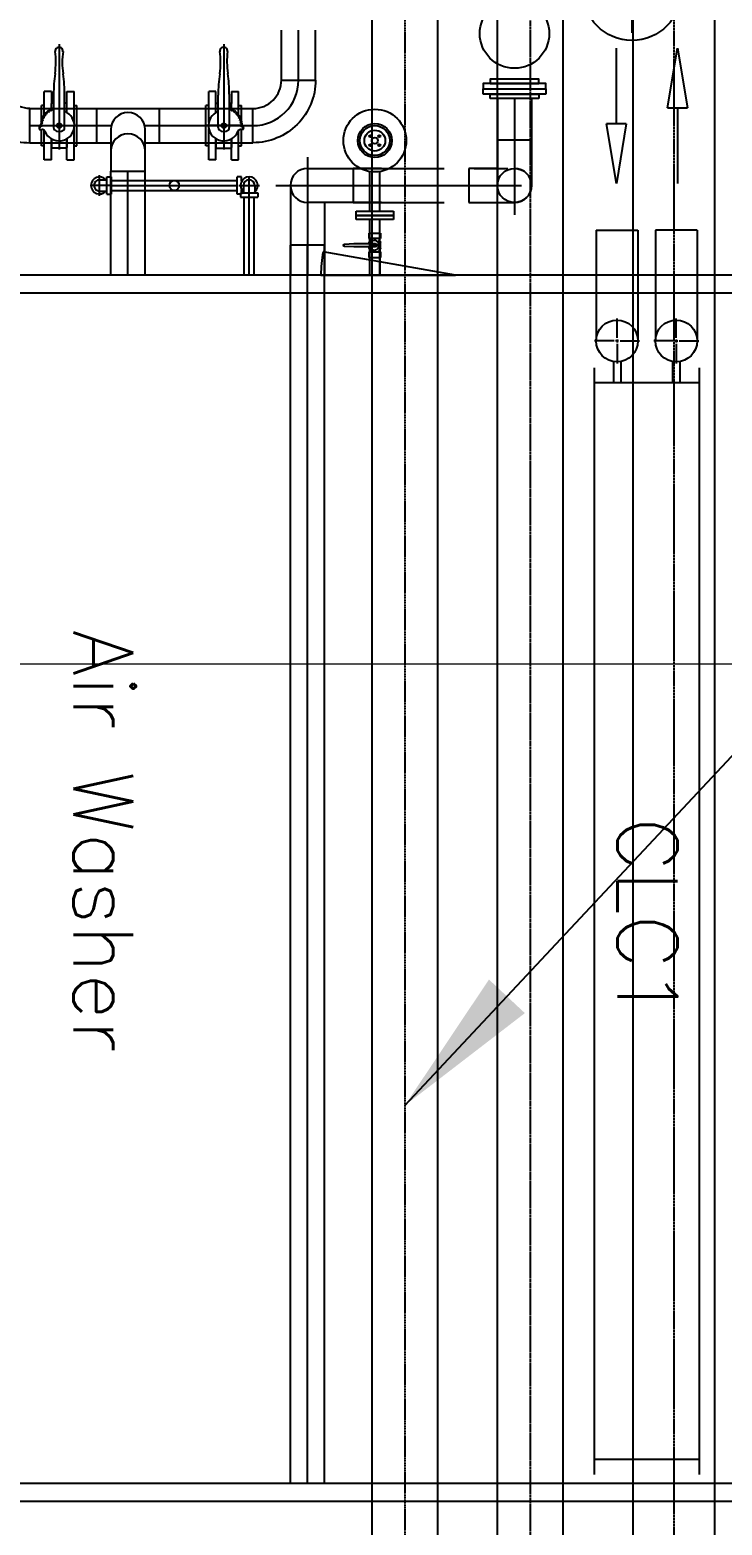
# Model space of a CAD drawing. Extents: x -32000 to 416743, y -254124 to 144214.
# Drawn here: x 255947 to 258260, y 69121 to 74120 of the extents above; entities that cross this region are included whole.
import ezdxf

# ---------------------------------------------------------------- set-up
doc = ezdxf.new("R2010")
doc.units = 0
doc.header["$LTSCALE"] = 10
doc.linetypes.add('XFM1P40$0$CENTER', pattern=[2, 1.25, -0.25, 0.25, -0.25])
doc.linetypes.add('XFM1P40$0$CENTER2', pattern=[1.125, 0.75, -0.125, 0.125, -0.125])
for name, color, linetype in [('XFM1P40$0$$0$M-PIPE-TEXT-ARROR', 250, 'Continuous'), ('XFM1P40$0$M-PIPE-CHWR13', 94, 'Continuous'), ('XFM1P40$0$M-PIPE-CHWR13_CL', 93, 'XFM1P40$0$CENTER2'), ('XFM1P40$0$M-PIPE-CHWR20', 110, 'Continuous'), ('XFM1P40$0$M-PIPE-CHWR20_CL', 111, 'XFM1P40$0$CENTER'), ('XFM1P40$0$M-PIPE-CHWS5', 160, 'Continuous'), ('XFM1P40$0$M-PIPE-CHWS5_CL', 161, 'XFM1P40$0$CENTER2'), ('XFM1Q40$0$COL', 1, 'Continuous'), ('XFM1Q40$0$M-EQPM-MAU', 22, 'Continuous'), ('XFM1Q40$0$M-PIPE-CHWS12-PH1', 130, 'Continuous'), ('XFM1Q40$0$MDF', 221, 'Continuous'), ('XFM1Q40$0$TYPE14X10', 7, 'Continuous'), ('XFM7P40ICA$0$H12PL4$0$L40_19_MEJI', 252, 'Continuous')]:
    doc.layers.add(name, color=color, linetype=linetype)
doc.styles.add('XFM1P40$0$$0$aa-txt', font='isocp.shx', dxfattribs={"bigfont": 'chineset.shx'})
doc.styles.add('XFM1Q40$0$LSP', font='SIMPLEX.shx', dxfattribs={"bigfont": 'chineset.shx'})
doc.dimstyles.new('XFM1P40$0$$0$adim-200', dxfattribs={"dimscale": 200, "dimtxt": 0.3, "dimasz": 2.5, "dimexe": 0.1, "dimexo": 0.5, "dimgap": 0.15, "dimtad": 0, "dimdec": 4, "dimzin": 3, "dimdsep": 46, "dimtxsty": 'XFM1P40$0$$0$aa-txt', "dimcen": 2.5, "dimclrd": 256, "dimclre": 256, "dimclrt": 256, "dimadec": 0, "dimazin": 0, "dimtfac": 1, "dimtdec": 4, "dimtmove": 0, "dimatfit": 3, "dimfxl": 1, "dimtolj": 1, "dimtzin": 0, "dimarcsym": 0})

# ---------------------------------------------------------------- blocks, each defined once
blk = doc.blocks.new('XFM1Q40$0$_ClosedBlank')
at = {"layer": 'XFM1Q40$0$MDF', "color": 0, "lineweight": -2}
for p, q in [((-1, 0.167), (0, 0)), ((-1, 0.167), (-1, -0.167)), ((0, 0), (-1, -0.167))]:
    blk.add_line(p, q, dxfattribs=at)
blk = doc.blocks.new('XFM1Q40$0$A$C10876e96')
at = {"layer": 'XFM1Q40$0$TYPE14X10', "color": 22}
for p, q in [((9632.7, 4250), (9632.7, 3880.1)), ((9632.7, 4250), (9772.5, 4250)), ((9772.5, 4250), (9772.5, 3880.1)), ((9830.7, 4250), (9830.7, 3880.1)), ((9970.5, 4250), (9830.7, 4250)), ((9970.5, 4250), (9970.5, 3880.1)), ((9163.2, 4100), (8720.1, 4178.1)), ((11918.2, 4100), (1318.2, 4100)), ((8713.2, 4100), (9163.2, 4100)), ((11858.2, 4040), (1318.2, 4040)), ((9702.6, 3890.1), (9702.6, 3955)), ((9900.6, 3890.1), (9900.6, 3955)), ((9692.6, 3880.1), (9627.7, 3880.1)), ((9707.6, 3880.1), (9697.6, 3880.1)), ((9702.6, 3885.1), (9702.6, 3875.1)), ((9702.6, 3870.1), (9702.6, 3805.2)), ((9712.6, 3880.1), (9777.5, 3880.1)), ((9890.6, 3880.1), (9825.7, 3880.1)), ((9895.6, 3880.1), (9905.6, 3880.1)), ((9900.6, 3885.1), (9900.6, 3875.1)), ((9900.6, 3870.1), (9900.6, 3805.2)), ((9910.6, 3880.1), (9975.5, 3880.1)), ((9690.3, 3811.3), (9690.3, 3740)), ((9714.9, 3811.3), (9714.9, 3740)), ((9888.3, 3811.3), (9888.3, 3740)), ((9912.9, 3811.3), (9912.9, 3740)), ((9626.6, 3790), (9626.6, 90)), ((9976.6, 3790), (9976.6, 90)), ((9976.6, 3740), (9626.6, 3740)), ((9976.6, 140), (9626.6, 140)), ((11858.2, 60), (1318.2, 60)), ((11918.2, 0), (1318.2, 0))]:
    blk.add_line(p, q, dxfattribs=at)
for points in [[(9700.3, 4606.6), (9700.3, 4859.1)], [(9904.7, 4659.1), (9904.7, 4406.6)]]:
    blk.add_lwpolyline(points, dxfattribs=at)
for centre in [(9702.6, 3880.1), (9900.6, 3880.1)]:
    blk.add_circle(centre, 69.9, dxfattribs=at)
blk.add_arc((9163.2, 4100), 450, 170, 180, dxfattribs=at)
at = {"layer": 'XFM1Q40$0$TYPE14X10', "color": 22, "xscale": 200, "yscale": 200, "zscale": 200}
for p, rotation in [((9904.7, 4859.1), 90), ((9700.3, 4406.6), 270)]:
    blk.add_blockref('XFM1Q40$0$_ClosedBlank', p, dxfattribs=dict(at, rotation=rotation))
at = {"layer": 'XFM1Q40$0$TYPE14X10', "color": 22, "style": 'XFM1Q40$0$LSP'}
for s, p in [('Air Washer', (7886, 2914.2)), ('CLC1', (9704.2, 2287.6))]:
    blk.add_text(s, height=200, rotation=270, dxfattribs=at).set_placement(p)
blk = doc.blocks.new('XFM1Q40$0$A$C6DF15AF1')
at = {"layer": 'XFM1Q40$0$M-EQPM-MAU'}
for p, q in [((13526.01, -13833.26), (13526.01, -13860.3)), ((13531.72, -13833.26), (13531.72, -13860.46)), ((13537.44, -13833.26), (13537.44, -13907.78)), ((13520.29, -13840.42), (13520.29, -13838.04)), ((13520.29, -13838.04), (13530.17, -13838.04)), ((13524.98, -13837.08), (13530.42, -13837.08)), ((13524.98, -13838.04), (13524.98, -13837.08)), ((13530.42, -13836.52), (13530.42, -13837.37)), ((13531.22, -13836.73), (13531.22, -13836.44)), ((13531.54, -13837.19), (13531.49, -13836.91)), ((13531.52, -13837.08), (13531.93, -13837.08)), ((13531.72, -13837.08), (13531.72, -13848.95)), ((13531.96, -13836.91), (13531.91, -13837.19)), ((13532.45, -13837.24), (13532.45, -13836.95)), ((13532.45, -13837.08), (13532.89, -13837.08)), ((13532.91, -13837.02), (13532.82, -13837.3)), ((13533.35, -13837.42), (13533.39, -13837.14)), ((13533.38, -13837.08), (13538.47, -13837.08)), ((13533.83, -13837.28), (13533.7, -13837.54)), ((13534.2, -13837.75), (13534.29, -13837.47)), ((13534.53, -13837.91), (13534.7, -13837.68)), ((13535, -13838.2), (13535.12, -13837.94)), ((13535.07, -13838.04), (13543.15, -13838.04)), ((13535.29, -13838.42), (13535.5, -13838.21)), ((13535.71, -13838.77), (13535.88, -13838.53)), ((13538.47, -13838.04), (13538.47, -13837.08)), ((13543.15, -13840.42), (13543.15, -13838.04)), ((13520.29, -13840.42), (13527.33, -13840.42)), ((13558.95, -13843.02), (13523.75, -13843.02)), ((13524.22, -13845.47), (13524.22, -13840.57)), ((13527.33, -13840.42), (13524.37, -13840.42)), ((13542.19, -13841.17), (13531.07, -13841.17)), ((13536.21, -13838.87), (13535.97, -13839.03)), ((13536.33, -13839.45), (13536.53, -13839.24)), ((13536.54, -13839.74), (13536.8, -13839.62)), ((13536.79, -13840.42), (13539.07, -13840.42)), ((13536.83, -13840.21), (13537.06, -13840.04)), ((13537.27, -13840.45), (13537, -13840.54)), ((13537.2, -13841.04), (13537.46, -13840.91)), ((13543.15, -13840.42), (13539.07, -13840.42)), ((13539.22, -13841.17), (13539.22, -13840.57)), ((13520.29, -13845.62), (13520.29, -13848)), ((13520.29, -13845.62), (13527.33, -13845.62)), ((13520.29, -13848), (13530.63, -13848)), ((13527.33, -13845.62), (13524.37, -13845.62)), ((13524.98, -13848), (13524.98, -13848.95)), ((13531.07, -13844.87), (13541.86, -13844.87)), ((13532.82, -13848), (13543.15, -13848)), ((13536.11, -13845.62), (13539.07, -13845.62)), ((13536.11, -13845.62), (13543.15, -13845.62)), ((13538.47, -13848), (13538.47, -13848.95)), ((13539.22, -13845.47), (13539.22, -13844.87)), ((13543.15, -13845.62), (13543.15, -13848)), ((13511.72, -13860.47), (13511.72, -13853.66)), ((13524.98, -13848.95), (13538.47, -13848.95)), ((13508.28, -13856.52, 0.01), (13515.16, -13856.52, 0.01)), ((13509.02, -13856.52), (13514.43, -13856.52)), ((13509.85, -13856.52), (13509.85, -13859.01)), ((13509.85, -13859.01), (13509.85, -13858.68)), ((13509.85, -13859.01), (13509.85, -13858.68)), ((13513.6, -13856.52), (13513.6, -13859.01)), ((13513.6, -13859.01), (13513.6, -13858.68)), ((13513.6, -13859.01), (13513.6, -13858.68)), ((13537.44, -13855.56), (13526.01, -13855.56)), ((13481.72, -13860.3), (13516.48, -13860.3)), ((13508.86, -13859.01), (13514.58, -13859.01)), ((13508.86, -13859.01), (13508.86, -13860.47)), ((13508.86, -13860.47), (13514.58, -13860.47)), ((13510.05, -13860.47), (13510.05, -13902.57)), ((13511.72, -13860.47), (13511.72, -13902.57)), ((13513.39, -13860.47), (13513.39, -13902.57)), ((13514.58, -13859.01), (13514.58, -13860.47)), ((13530.38, -13860.3), (13516.48, -13860.3)), ((13516.48, -13860.3), (13516.48, -13871.73)), ((13481.72, -13866.02), (13516.48, -13866.02)), ((13481.72, -13871.73), (13516.48, -13871.73)), ((13516.48, -13871.73), (13530.38, -13871.73)), ((13526.01, -13871.73), (13526.01, -13907.78)), ((13531.72, -13871.57), (13531.72, -13907.78)), ((13537.44, -13876.48), (13526.01, -13876.48)), ((13520.29, -13895.42), (13520.29, -13893.04)), ((13520.29, -13893.04), (13530.63, -13893.04)), ((13524.98, -13892.08), (13538.47, -13892.08)), ((13524.98, -13893.04), (13524.98, -13892.08)), ((13531.72, -13903.95), (13531.72, -13892.08)), ((13532.82, -13893.04), (13543.15, -13893.04)), ((13538.47, -13893.04), (13538.47, -13892.08)), ((13543.15, -13895.42), (13543.15, -13893.04)), ((13520.29, -13895.42), (13527.33, -13895.42)), ((13558.95, -13898.02), (13523.75, -13898.02)), ((13524.22, -13895.57), (13524.22, -13900.47)), ((13527.33, -13895.42), (13524.37, -13895.42)), ((13531.07, -13896.17), (13541.86, -13896.17)), ((13536.11, -13895.42), (13539.07, -13895.42)), ((13536.11, -13895.42), (13543.15, -13895.42)), ((13539.22, -13895.57), (13539.22, -13896.17)), ((13507.78, -13903.66, -0.59), (13507.78, -13909.38, -0.59)), ((13509.23, -13903.66, -0.59), (13507.78, -13903.66, -0.59)), ((13508.86, -13902.57, -0.59), (13514.58, -13902.57, -0.59)), ((13508.86, -13904.02, -0.59), (13508.86, -13902.57, -0.59)), ((13509.23, -13903.66, -0.59), (13509.23, -13909.38, -0.59)), ((13511.72, -13903.08, -0.58), (13511.72, -13909.96, -0.58)), ((13514.58, -13904.02, -0.59), (13514.58, -13902.57, -0.59)), ((13520.29, -13900.62), (13520.29, -13903)), ((13520.29, -13900.62), (13527.33, -13900.62)), ((13520.29, -13903), (13530.17, -13903)), ((13527.33, -13900.62), (13524.37, -13900.62)), ((13524.98, -13903), (13524.98, -13903.95)), ((13530.42, -13904.51), (13530.42, -13903.67)), ((13542.19, -13899.87), (13531.07, -13899.87)), ((13533.35, -13903.61), (13533.39, -13903.9)), ((13533.83, -13903.76), (13533.7, -13903.5)), ((13534.2, -13903.29), (13534.29, -13903.57)), ((13534.53, -13903.12), (13534.7, -13903.35)), ((13535, -13902.84), (13535.12, -13903.1)), ((13535.07, -13903), (13543.15, -13903)), ((13535.29, -13902.62), (13535.5, -13902.82)), ((13535.71, -13902.27), (13535.88, -13902.5)), ((13536.21, -13902.17), (13535.97, -13902.01)), ((13536.33, -13901.59), (13536.53, -13901.8)), ((13536.54, -13901.29), (13536.8, -13901.42)), ((13536.79, -13900.62), (13539.07, -13900.62)), ((13536.83, -13900.83), (13537.06, -13901)), ((13537.27, -13900.58), (13537, -13900.5)), ((13537.2, -13899.99), (13537.46, -13900.13)), ((13538.47, -13903), (13538.47, -13903.95)), ((13543.15, -13900.62), (13539.07, -13900.62)), ((13539.22, -13899.87), (13539.22, -13900.47)), ((13543.15, -13900.62), (13543.15, -13903)), ((13481.72, -13904.85), (13507.78, -13904.85)), ((13481.72, -13906.52), (13507.78, -13906.52)), ((13481.72, -13908.19), (13507.78, -13908.19)), ((13507.78, -13906.52, -0.59), (13514.58, -13906.52, -0.59)), ((13508.86, -13904.02, -0.59), (13510.33, -13904.02, -0.59)), ((13511.72, -13904.64, -0.59), (13509.23, -13904.64, -0.59)), ((13509.23, -13904.64, -0.59), (13509.57, -13904.64, -0.59)), ((13509.23, -13904.64, -0.59), (13509.57, -13904.64, -0.59)), ((13511.72, -13908.39, -0.59), (13509.23, -13908.39, -0.59)), ((13509.23, -13908.39, -0.59), (13509.57, -13908.39, -0.59)), ((13509.23, -13908.39, -0.59), (13509.57, -13908.39, -0.59)), ((13509.85, -13904.36, -0.59), (13509.85, -13904.02, -0.59)), ((13509.85, -13904.02, -0.59), (13509.85, -13904.36, -0.59)), ((13509.85, -13904.02, -0.59), (13509.85, -13904.36, -0.59)), ((13511.72, -13903.82, -0.59), (13511.72, -13909.22, -0.59)), ((13513.11, -13904.02, -0.59), (13514.58, -13904.02, -0.59)), ((13513.6, -13904.36, -0.59), (13513.6, -13904.02, -0.59)), ((13513.6, -13904.02, -0.59), (13513.6, -13904.36, -0.59)), ((13513.6, -13904.02, -0.59), (13513.6, -13904.36, -0.59)), ((13524.98, -13903.95), (13530.42, -13903.95)), ((13531.22, -13904.31), (13531.22, -13904.6)), ((13531.54, -13903.84), (13531.49, -13904.13)), ((13531.52, -13903.95), (13531.93, -13903.95)), ((13531.96, -13904.13), (13531.91, -13903.84)), ((13532.45, -13903.8), (13532.45, -13904.09)), ((13532.45, -13903.95), (13532.89, -13903.95)), ((13532.91, -13904.02), (13532.82, -13903.74)), ((13533.38, -13903.95), (13538.47, -13903.95)), ((13509.23, -13909.38, -0.59), (13507.78, -13909.38, -0.59)), ((13511.72, -13915.4), (13511.72, -13997.54)), ((13546.96, -13917.3, 1.42), (13563.66, -13917.3, 1.42)), ((13077.72, -13920.3), (13491.72, -13920.3)), ((13511.72, -13920.3), (13481.72, -13920.3)), ((13491.72, -13931.73), (13491.72, -13920.3)), ((13546.96, -13923.02, 1.42), (13563.66, -13923.02, 1.42)), ((13077.72, -13926.02), (13491.72, -13926.02)), ((13089.59, -13926.02), (13491.28, -13926.02)), ((13521.16, -13926.02), (13481.72, -13926.02)), ((13506.01, -13941.26), (13506.01, -13926.02)), ((13517.44, -13926.02), (13517.44, -13941.26)), ((13077.72, -13931.73), (13491.72, -13931.73)), ((13506.01, -13931.73), (13481.72, -13931.73)), ((13546.96, -13928.73, 1.42), (13563.66, -13928.73, 1.42)), ((13500.32, -13954.77), (13500.32, -13942.27)), ((13500.32, -13942.27), (13501.72, -13942.27)), ((13501.72, -13942.27), (13501.72, -13954.77)), ((13501.72, -13954.77), (13501.72, -13942.27)), ((13501.72, -13942.27), (13503.12, -13942.27)), ((13503.12, -13942.27), (13503.12, -13954.77)), ((13517.44, -13941.26), (13506.01, -13941.26)), ((13506.01, -13950.78), (13506.01, -13941.26)), ((13506.01, -13941.26), (13506.01, -13971.73)), ((13517.44, -13950.78), (13517.44, -13941.26)), ((13517.44, -13941.26), (13517.44, -13971.73)), ((13481.72, -13946.9), (13500.32, -13946.9)), ((13487.62, -13946.63), (13489.48, -13946.63)), ((13487.62, -13946.63), (13487.62, -13950.42)), ((13489.48, -13946.63), (13489.48, -13950.42)), ((13490.66, -13946.63), (13491.16, -13946.63)), ((13492.29, -13946.63), (13492.79, -13946.63)), ((13493.97, -13946.63), (13495.82, -13946.63)), ((13493.97, -13950.42), (13493.97, -13946.63)), ((13495.82, -13946.63), (13495.82, -13950.42)), ((13503.12, -13946.9), (13516.33, -13946.9)), ((13481.72, -13950.14), (13500.32, -13950.14)), ((13489.48, -13950.42), (13487.62, -13950.42)), ((13490.66, -13950.42), (13492.79, -13950.42)), ((13495.82, -13950.42), (13493.97, -13950.42)), ((13503.12, -13950.14), (13516.37, -13950.14)), ((13501.72, -13954.77), (13500.32, -13954.77)), ((13503.12, -13954.77), (13501.72, -13954.77)), ((13517.44, -13979.96), (13506.01, -13979.96)), ((13506.01, -13979.96), (13506.01, -13995.2)), ((13506.01, -13981.73), (13506.01, -13992.96)), ((13517.37, -13989.49, 0.6), (13517.44, -13979.96)), ((13517.44, -13981.73), (13517.44, -13992.96)), ((13540.77, -14003.38, 1.66), (13540.77, -13987.03, 1.66)), ((13540.77, -13987.03, 1.66), (13542.2, -13987.03, 1.66)), ((13542.2, -14005.7, 1.66), (13542.2, -13984.7, 1.66)), ((13542.2, -13984.7, 1.66), (13544, -13984.7, 1.66)), ((13542.2, -13987.03, 1.66), (13542.2, -14003.38, 1.66)), ((13544, -13984.7, 1.66), (13544, -14005.7, 1.66)), ((13540.77, -13989.49, 3.08), (13511.72, -13989.49)), ((13526.96, -13989.65, -2.23), (13526.96, -14000.92, 0.84)), ((13540.77, -13995.2, 3.08), (13501.94, -13995.2, 3.08)), ((13540.77, -14000.92, 3.08), (13511.72, -14000.92)), ((13542.2, -14003.38, 1.66), (13540.77, -14003.38, 1.66)), ((13544, -14005.7, 1.66), (13542.2, -14005.7, 1.66))]:
    blk.add_line(p, q, dxfattribs=at)
at = {"layer": 'XFM1Q40$0$M-EQPM-MAU', "elevation": 1.42}
for points in [[(13546.96, -13812.3, 0.414214), (13526.01, -13833.26), (13537.44, -13833.26, -0.414214), (13546.96, -13823.73)], [(13546.96, -13928.73, -0.414214), (13526.01, -13907.78), (13537.44, -13907.78, 0.414214), (13546.96, -13917.3)]]:
    blk.add_lwpolyline(points, format="xyb", close=True, dxfattribs=at)
at = {"layer": 'XFM1Q40$0$M-EQPM-MAU', "elevation": 0.58}
blk.add_lwpolyline([(13491.16, -13941.56), (13491.32, -13938.43, -1), (13492.12, -13938.43), (13492.29, -13941.56)], format="xyb", dxfattribs=at)
at = {"layer": 'XFM1Q40$0$M-EQPM-MAU'}
for points in [[(13491.16, -13948.66), (13491.16, -13941.56)], [(13492.29, -13941.56), (13492.29, -13947.65)], [(13481.72, -13946.9), (13491.72, -13946.9), (13491.72, -13950.14), (13481.72, -13950.14)]]:
    blk.add_lwpolyline(points, dxfattribs=at)
blk.add_lwpolyline([(13492.29, -13947.65), (13492.29, -13948.66, -1), (13491.16, -13948.66), (13491.16, -13947.53)], format="xyb", dxfattribs=at)
at = {"layer": 'XFM1Q40$0$M-EQPM-MAU', "elevation": 1.66}
for points in [[(13544, -14005.7), (13545.8, -14005.7), (13545.8, -13984.7), (13544, -13984.7)], [(13545.8, -14003.38), (13547.23, -14003.38), (13547.23, -13987.03), (13545.8, -13987.03)]]:
    blk.add_lwpolyline(points, close=True, dxfattribs=at)
at = {"layer": 'XFM1Q40$0$M-EQPM-MAU'}
for centre, radius in [((13531.72, -13843.02), 0.79), ((13511.72, -13881.52), 1.67), ((13531.72, -13898.02), 0.79), ((13526.72, -13948.52), 10.5), ((13526.72, -13948.52), 5.7), ((13526.72, -13948.52), 5), ((13526.72, -13948.52), 3.5), ((13525.22, -13947.02), 0.35), ((13526.72, -13948.52), 1.03), ((13528.22, -13947.02), 0.35), ((13525.22, -13950.02), 0.35), ((13528.22, -13950.02), 0.35), ((13562.5, -13995.2, 1.66), 11.6), ((13511.72, -13995.2), 5.72)]:
    blk.add_circle(centre, radius, dxfattribs=at)
for centre, radius, start, end in [((13531.72, -13843.02), 5.1, 112.151, 338.7311), ((13529.42, -13837.37), 1, 292.1512, 0), ((13530.52, -13836.52), 0.1, 100.4727, 180), ((13531.72, -13843.02), 6.71, 95.2115, 100.4668), ((13531.12, -13836.44), 0.1, 0, 95.2099), ((13531.32, -13836.73), 0.1, 180, 273.6416), ((13531.72, -13843.02), 6.2, 93.1313, 93.6403), ((13531.39, -13836.93), 0.1, 10.0036, 93.1331), ((13531.69, -13837.17), 0.15, 190.0017, 270.3607), ((13531.76, -13837.17), 0.15, 269.6393, 349.9982), ((13532.06, -13836.93), 0.1, 86.8669, 169.9963), ((13531.72, -13843.02), 6.2, 84.1311, 86.8688), ((13532.35, -13836.95), 0.1, 1.0072, 84.132), ((13532.6, -13837.23), 0.15, 180.9967, 261.3626), ((13531.72, -13843.02), 5.7, 80.6391, 81.3608), ((13532.67, -13837.25), 0.15, 260.639, 341.0002), ((13533, -13837.05), 0.1, 77.8668, 160.999), ((13531.72, -13843.02), 6.2, 75.1311, 77.8687), ((13533.29, -13837.12), 0.1, 351.9954, 75.1257), ((13533.5, -13837.44), 0.15, 172.0057, 252.3637), ((13531.72, -13843.02), 5.7, 71.6391, 72.3607), ((13533.57, -13837.47), 0.15, 251.6401, 331.9957), ((13533.92, -13837.33), 0.1, 68.8674, 152.0062), ((13531.72, -13843.02), 6.2, 66.1311, 68.8687), ((13534.35, -13837.79), 0.15, 162.9971, 243.3622), ((13534.19, -13837.44), 0.1, 343.0078, 66.1328), ((13531.72, -13843.02), 5.7, 62.6237, 63.377), ((13534.41, -13837.82), 0.15, 242.6373, 323.0018), ((13534.78, -13837.74), 0.1, 59.8829, 142.9917), ((13531.72, -13843.02), 6.2, 57.1311, 59.8689), ((13535.13, -13838.26), 0.15, 154.0015, 234.3619), ((13531.72, -13843.02), 5.7, 53.6232, 54.3784), ((13535.03, -13837.9), 0.1, 334.0015, 57.1305), ((13535.19, -13838.31), 0.15, 233.6389, 314.003), ((13535.57, -13838.29), 0.1, 50.8764, 134.0013), ((13531.72, -13843.02), 6.2, 48.131, 50.8688), ((13535.79, -13838.48), 0.1, 325.0048, 48.1286), ((13524.37, -13840.57), 0.15, 90, 180), ((13531.93, -13843.02), 2.21, 135.432, 224.5681), ((13531.07, -13842.17), 1, 90, 135.4322), ((13535.83, -13838.86), 0.15, 145.004, 225.3653), ((13531.72, -13843.02), 5.7, 44.6205, 45.3607), ((13535.88, -13838.91), 0.15, 224.6374, 305.0041), ((13536.26, -13838.95), 0.1, 41.876, 125.0001), ((13536.43, -13839.55), 0.15, 135.9978, 216.3629), ((13531.72, -13843.02), 5.7, 35.6203, 36.3818), ((13531.72, -13843.02), 6.2, 39.1311, 41.8689), ((13536.48, -13839.61), 0.15, 215.6421, 295.9974), ((13536.45, -13839.17), 0.1, 315.9975, 39.1354), ((13536.92, -13840.33), 0.15, 126.9989, 207.3609), ((13531.72, -13843.02), 5.7, 26.6188, 27.3804), ((13536.85, -13839.71), 0.1, 32.8607, 115.995), ((13536.95, -13840.4), 0.15, 206.6425, 286.9992), ((13531.72, -13843.02), 6.2, 30.1311, 32.8686), ((13537, -13839.96), 0.1, 307.0053, 30.1372), ((13537.27, -13841.18), 0.15, 117.9984, 177.2242), ((13537.27, -13841.18), 0.15, 197.5682, 198.3624), ((13537.3, -13840.55), 0.1, 23.8666, 106.9992), ((13531.72, -13843.02), 6.2, 21.131, 23.8686), ((13537.41, -13840.82), 0.1, 297.999, 21.1293), ((13539.07, -13840.57), 0.15, 0, 90), ((13542.19, -13891.17), 50, 81.9839, 90), ((13553.09, -13813.81), 28.12, 261.9839, 277.0618), ((13556.62, -13843.02), 1.3, 262.3127, 96.9035), ((13524.37, -13845.47), 0.15, 180, 270), ((13531.07, -13843.87), 1, 224.568, 270), ((13539.07, -13845.47), 0.15, 270, 0), ((13541.86, -13794.87), 50, 270, 278.2926), ((13552.9, -13870.61), 26.54, 82.1261, 98.2923), ((13511.72, -13856.52), 2.86, 311.0014, 228.9986), ((13511.72, -13856.52), 1.87, 0, 180), ((13523.28, -13866.02), 5.72, 270, 90), ((13530.38, -13866.02), 5.72, 270, 90), ((13531.72, -13898.02), 5.1, 21.2689, 247.849), ((13524.37, -13895.57), 0.15, 90, 180), ((13531.93, -13898.02), 2.21, 135.4319, 224.568), ((13531.07, -13897.17), 1, 90, 135.432), ((13539.07, -13895.57), 0.15, 360, 90), ((13541.86, -13946.16), 50, 81.7074, 90), ((13552.9, -13870.43), 26.54, 261.7077, 277.8739), ((13556.62, -13898.02), 1.3, 263.0965, 97.6873), ((13511.72, -13906.52, -0.59), 2.86, 221.0014, 138.9986), ((13524.37, -13900.47), 0.15, 180, 270), ((13529.42, -13903.67), 1, 360, 67.8488), ((13531.07, -13898.87), 1, 224.5678, 270), ((13532.6, -13903.8), 0.15, 98.6374, 179.0033), ((13531.72, -13898.02), 5.7, 278.6392, 279.3609), ((13532.67, -13903.79), 0.15, 18.9998, 99.361), ((13533.5, -13903.59), 0.15, 107.6363, 187.9943), ((13531.72, -13898.02), 5.7, 287.6393, 288.3609), ((13533.57, -13903.57), 0.15, 28.0043, 108.3599), ((13531.72, -13898.02), 6.2, 291.1313, 293.8689), ((13534.35, -13903.25), 0.15, 116.6378, 197.0029), ((13534.19, -13903.6), 0.1, 293.8672, 16.9922), ((13531.72, -13898.02), 5.7, 296.623, 297.3763), ((13534.41, -13903.21), 0.15, 36.9982, 117.3627), ((13534.78, -13903.29), 0.1, 217.0083, 300.1171), ((13531.72, -13898.02), 6.2, 300.1311, 302.8689), ((13535.13, -13902.77), 0.15, 125.6381, 205.9985), ((13531.72, -13898.02), 5.7, 305.6216, 306.3768), ((13535.03, -13903.14), 0.1, 302.8695, 25.9985), ((13535.19, -13902.73), 0.15, 45.997, 126.3611), ((13535.57, -13902.75), 0.1, 225.9987, 309.1236), ((13531.72, -13898.02), 6.2, 309.1312, 311.869), ((13535.83, -13902.18), 0.15, 134.6347, 214.996), ((13531.72, -13898.02), 5.7, 314.6393, 315.3795), ((13535.88, -13902.13), 0.15, 54.9959, 135.3626), ((13535.79, -13902.56), 0.1, 311.8714, 34.9952), ((13536.26, -13902.09), 0.1, 234.9999, 318.124), ((13536.43, -13901.49), 0.15, 143.6371, 224.0022), ((13531.72, -13898.02), 5.7, 323.6182, 324.3797), ((13531.72, -13898.02), 6.2, 318.1311, 320.8689), ((13536.48, -13901.43), 0.15, 64.0026, 144.3579), ((13536.45, -13901.87), 0.1, 320.8646, 44.0025), ((13536.92, -13900.71), 0.15, 152.6391, 233.0011), ((13531.72, -13898.02), 5.7, 332.6196, 333.3812), ((13536.85, -13901.33), 0.1, 244.005, 327.1393), ((13536.95, -13900.64), 0.15, 73.0008, 153.3575), ((13531.72, -13898.02), 6.2, 327.1314, 329.8689), ((13537, -13901.08), 0.1, 329.8628, 52.9947), ((13537.27, -13899.86), 0.15, 182.7758, 242.0016), ((13537.27, -13899.86), 0.15, 161.6376, 162.4318), ((13537.3, -13900.49), 0.1, 253.0008, 336.1334), ((13531.72, -13898.02), 6.2, 336.1314, 338.869), ((13537.41, -13900.22), 0.1, 338.8707, 62.001), ((13539.07, -13900.47), 0.15, 270, 360), ((13542.19, -13849.87), 50, 270, 278.0161), ((13553.09, -13927.22), 28.12, 82.9382, 98.0161), ((13511.72, -13906.52, -0.59), 1.87, 270, 90), ((13530.52, -13904.51), 0.1, 180, 259.5273), ((13531.72, -13898.02), 6.71, 259.5332, 264.7885), ((13531.12, -13904.6), 0.1, 264.7901, 360), ((13531.32, -13904.31), 0.1, 86.3584, 180), ((13531.72, -13898.02), 6.2, 266.3597, 266.8687), ((13531.39, -13904.11), 0.1, 266.8669, 349.9964), ((13531.69, -13903.87), 0.15, 89.6393, 169.9983), ((13546.96, -13907.78, 1.42), 15.24, 180, 270), ((13531.76, -13903.87), 0.15, 10.0018, 90.3607), ((13532.06, -13904.11), 0.1, 190.0037, 273.1331), ((13531.72, -13898.02), 6.2, 273.1312, 275.8689), ((13532.35, -13904.09), 0.1, 275.868, 358.9928), ((13533, -13903.98), 0.1, 199.001, 282.1332), ((13531.72, -13898.02), 6.2, 282.1313, 284.8689), ((13533.29, -13903.91), 0.1, 284.8743, 8.0046), ((13533.92, -13903.71), 0.1, 207.9938, 291.1326), ((13511.72, -13926.02), 5.72, 0, 180), ((13491.72, -13948.39), 1.6, 118.1429, 347.8685), ((13491.72, -13948.39), 1.6, 349.1579, 61.8571), ((13511.72, -13995.2), 5.72, 180, 0)]:
    blk.add_arc(centre, radius, start, end, dxfattribs=at)
for centre, major_axis, start_param, end_param in [((13489.99, -13946.52), (-0.373, 0.373), 0.993395, 3.480999), ((13490.66, -13946.84), (0.147, 0.147), 0.785398, 1.910202), ((13492.79, -13946.84), (-0.147, 0.147), 4.372983, 5.497787), ((13493.45, -13946.52), (-0.373, 0.373), 1.23139, 3.718994)]:
    blk.add_ellipse(centre, major_axis=major_axis, ratio=1, start_param=start_param, end_param=end_param, dxfattribs=at)
at = {"layer": 'XFM1Q40$0$M-EQPM-MAU', "extrusion": (0, 0, -1)}
for centre, major_axis, start_param, end_param in [((13489.99, -13950.53), (0.373, 0.373), 4.134987, 6.622591), ((13490.66, -13950.21), (-0.147, 0.147), 3.926991, 5.051795), ((13492.79, -13950.21), (0.147, 0.147), 1.23139, 2.356194), ((13493.45, -13950.53), (0.373, 0.373), 4.372983, 6.860587)]:
    blk.add_ellipse(centre, major_axis=major_axis, ratio=1, start_param=start_param, end_param=end_param, dxfattribs=at)
blk = doc.blocks.new('XFM1Q40$0$A$C400517eb')
at = {"layer": 'XFM1Q40$0$M-PIPE-CHWS12-PH1'}
blk.add_line((287359.4, 84389.5), (287359.4, 84110.5), dxfattribs=at)
blk.add_circle((287359.4, 84250), 165, dxfattribs=at)
at = {"layer": 'XFM1Q40$0$COL', "xscale": 10.00000000000001, "yscale": 10.00000000000001, "zscale": 10.00000000000001, "rotation": 90}
blk.add_blockref('XFM1Q40$0$A$C6DF15AF1', (147014.8, -51517.2), dxfattribs=at)
blk = doc.blocks.new('XFM1Q40')
for name, p in [('XFM1Q40$0$A$C400517eb', (-29400, -10000)), ('XFM1Q40$0$A$C10876e96', (248206.8, 69200))]:
    blk.add_blockref(name, p)
blk = doc.blocks.new('XFM7P40ICA$0$H12PL4')
at = {"layer": 'XFM7P40ICA$0$H12PL4$0$L40_19_MEJI', "lineweight": 0}
blk.add_line((250990, 72000), (260600, 72000), dxfattribs=at)
blk = doc.blocks.new('XFM7P40ICA')
blk.add_blockref('XFM7P40ICA$0$H12PL4', (0, 0))
blk = doc.blocks.new('XFM1P40')
at = {"layer": 'XFM1P40$0$M-PIPE-CHWR13'}
for p, q in [((257090.5, 78173.5, 0), (257090.5, 50480, 0)), ((257309.5, 78173.5, 0), (257309.5, 50480, 0))]:
    blk.add_line(p, q, dxfattribs=at)
at = {"layer": 'XFM1P40$0$M-PIPE-CHWR13_CL', "ltscale": 0.5}
blk.add_line((257200, 86135.4, 0), (257200, 50276.6, 0), dxfattribs=at)
at = {"layer": 'XFM1P40$0$M-PIPE-CHWR20'}
for p, q in [((257963.5, 49510, 0), (257963.5, 78173.5, 0)), ((258236.5, 49510, 0), (258236.5, 78173.5, 0))]:
    blk.add_line(p, q, dxfattribs=at)
at = {"layer": 'XFM1P40$0$M-PIPE-CHWR20_CL', "ltscale": 0.5}
blk.add_line((258100, 49237.7, 0), (258100, 87500, 0), dxfattribs=at)
at = {"layer": 'XFM1P40$0$M-PIPE-CHWS5'}
for p, q in [((257510.5, 50897.9, 0), (257510.5, 78173.5, 0)), ((257729.5, 50900, 0), (257729.5, 78173.5, 0))]:
    blk.add_line(p, q, dxfattribs=at)
at = {"layer": 'XFM1P40$0$M-PIPE-CHWS5_CL'}
blk.add_line((257620, 50732.2, 0), (257620, 86370.1, 0), dxfattribs=at)
at = {"layer": 'XFM1P40$0$$0$M-PIPE-TEXT-ARROR'}
for points in [[(257200, 70523.4, 0), (263195.5, 76936.7, 0), (263881.6, 76936.7, 0)], [(257005.3, 66780, 0), (263195.5, 69985.2, 0), (263881.6, 69985.2, 0)]]:
    blk.add_leader(points, dimstyle='XFM1P40$0$$0$adim-200', dxfattribs=at)

msp = doc.modelspace()

# ---------------------------------------------------------------- block references
for name in ['XFM1P40', 'XFM7P40ICA', 'XFM1Q40']:
    msp.add_blockref(name, (0, 0))

doc.saveas('drawing.dxf')
